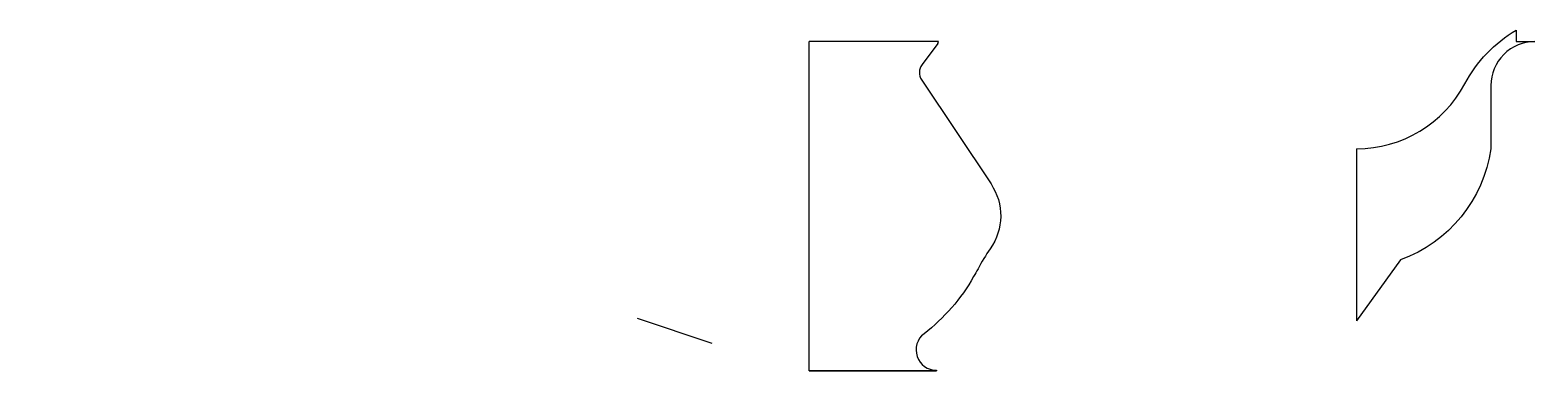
# Model space of a CAD drawing. Header units: millimetres. Extents: x -7 to 779, y -7 to 178.
import ezdxf

# ---------------------------------------------------------------- set-up
doc = ezdxf.new("R2010")
doc.units = ezdxf.units.MM

msp = doc.modelspace()

# ---------------------------------------------------------------- linework, layer by layer
for p, q in [((400, 0), (400, 172)), ((467.46, 172), (400, 172)), ((685.86, 116), (685.86, 26.17)), ((310.28, 27.49), (349.16, 14.5))]:
    msp.add_line(p, q)
for points in [[(685.86, 116, 0.277111), (742.35, 149.91, -0.137381), (769.17, 177.99), (769.17, 172), (772.8, 172), (778.94, 172, 0.414214), (755.94, 149), (755.94, 116, -0.275318), (708.83, 57.99), (685.86, 26.17)], [(467.25, 171), (458.97, 159.96, 0.318168), (458.75, 151.88), (494.95, 97.66, -0.309563), (494.55, 63.76, 0.03049), (488.17, 53.38, -0.006732), (485.89, 49.24, -0.099684), (459.98, 19.45, 0.715946), (466.48, 0.34), (466.48, 0), (400, 0), (466.48, 0)], [(467.25, 171, 0.007733), (467.46, 172, 0.007733)]]:
    msp.add_lwpolyline(points, format="xyb")
msp.add_arc((0, 0), 6.78, 0, 0)
msp.add_arc((0, 0), 6.78, 0, 0)

doc.saveas('drawing.dxf')
